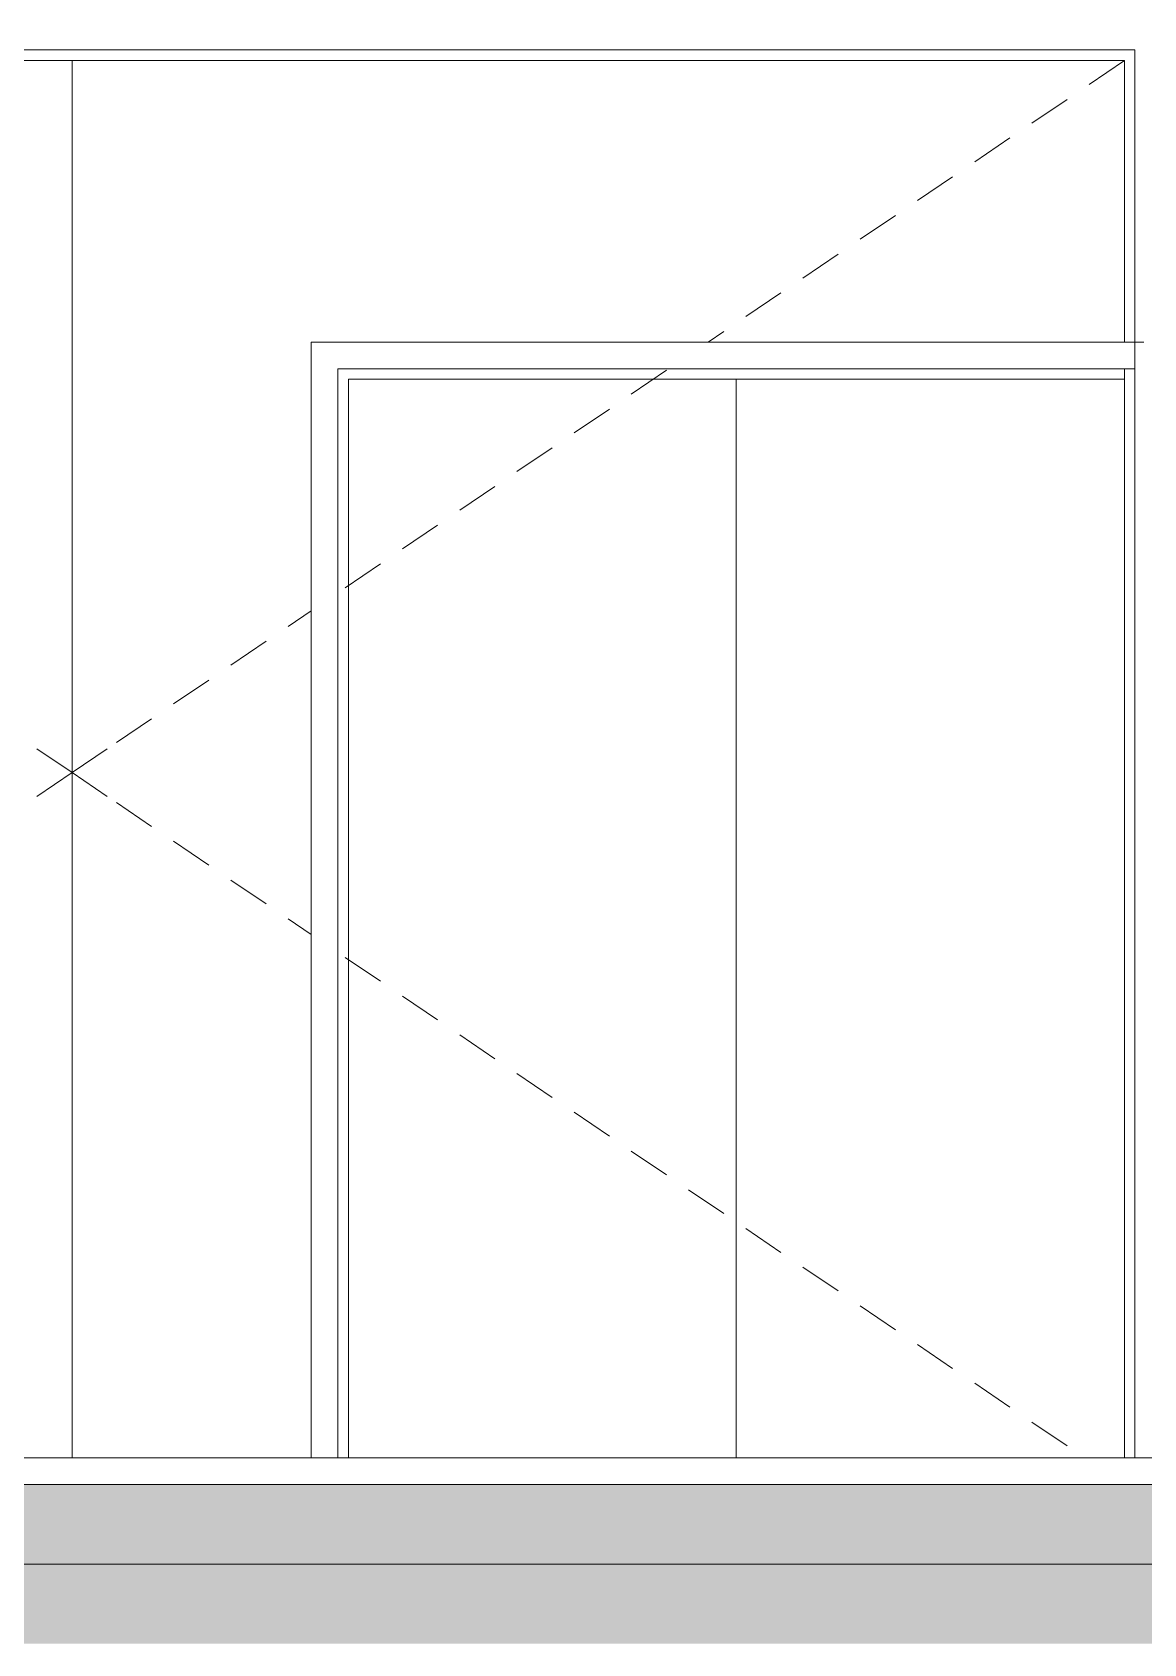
# Model space of a CAD drawing. Header units: millimetres. Extents: x 3554773 to 3850347, y -1853213 to -1653133.
# Drawn here: x 3604350 to 3612809, y -1721591 to -1709325 of the extents above; entities that cross this region are included whole.
import ezdxf

# ---------------------------------------------------------------- set-up
doc = ezdxf.new("R2010")
doc.units = ezdxf.units.MM
doc.header["$MEASUREMENT"] = 0
doc.set_wipeout_variables(frame=1)
doc.linetypes.add('Wipeout_Contour', pattern=[1000, 0, -1000])
doc.layers.add('Shell - Roof_Pen_No__1', color=7, linetype='Continuous', lineweight=13)
doc.layers.add('Structural - Bearing', color=7, linetype='Continuous')
for name, color, linetype, lineweight, true_color in [('Structural - Bearing_Pen_No__3', 7, 'Continuous', 18, 0xff6600), ('Structural - Bearing_Pen_No__87', 7, 'Continuous', 20, 0x6a6a6a), ('Structural - Bearing_Pen_No__89', 7, 'Continuous', 20, 0x71cebe)]:
    doc.layers.add(name, color=color, linetype=linetype, lineweight=lineweight, true_color=true_color)

msp = doc.modelspace()

# ---------------------------------------------------------------- wipeouts: each hides what was drawn before it
at = {"color": 254, "linetype": 'Wipeout_Contour', "lineweight": 0, "ltscale": 16269289.06418794}
msp.add_wipeout([(3612661, -1709589), (3612661, -1711684), (3612741, -1711684), (3612741, -1709589)], dxfattribs=at).dxf.layer = 'Structural - Bearing'
at = {"color": 254, "linetype": 'Wipeout_Contour', "lineweight": 0, "ltscale": 16271559.57755651}
msp.add_wipeout([(3612661, -1711887), (3612661, -1720177), (3612741, -1720177), (3612741, -1711887)], dxfattribs=at).dxf.layer = 'Structural - Bearing'

# ---------------------------------------------------------------- next in the draw order: wipeouts: each hides what was drawn before it
at = {"color": 254, "linetype": 'Wipeout_Contour', "lineweight": 0, "ltscale": 32523252.58501908}
msp.add_wipeout([(3612741, -1709460), (3596564, -1709460), (3596564, -1709589), (3596645, -1709589), (3596645, -1709541), (3612661, -1709541), (3612661, -1709589), (3612741, -1709589)], dxfattribs=at).dxf.layer = 'Structural - Bearing'

# ---------------------------------------------------------------- next in the draw order: wipeouts: each hides what was drawn before it
at = {"color": 254, "linetype": 'Wipeout_Contour', "lineweight": 0, "ltscale": 16269321.14432929}
msp.add_wipeout([(3612741, -1709460), (3612741, -1711684), (3612809, -1711684), (3612809, -1709393)], dxfattribs=at).dxf.layer = 'Structural - Bearing'
at = {"color": 254, "linetype": 'Wipeout_Contour', "lineweight": 0, "ltscale": 16260280.05668381}
msp.add_wipeout([(3596645, -1720177), (3604653, -1720177), (3604653, -1709541), (3596645, -1709541)], dxfattribs=at).dxf.layer = 'Structural - Bearing'

# ---------------------------------------------------------------- next in the draw order: wipeouts: each hides what was drawn before it
at = {"color": 254, "linetype": 'Wipeout_Contour', "lineweight": 0, "ltscale": 24392328.86530427}
msp.add_wipeout([(3596497, -1709393), (3596564, -1709460), (3612741, -1709460), (3612809, -1709393), (3612809, -1709258), (3596497, -1709258)], dxfattribs=at).dxf.layer = 'Structural - Bearing'
at = {"color": 254, "linetype": 'Wipeout_Contour', "lineweight": 0, "ltscale": 24399524.5877742}
msp.add_wipeout([(3604653, -1709541), (3604653, -1720177), (3606473, -1720177), (3606473, -1711684), (3612661, -1711684), (3612661, -1709541)], dxfattribs=at).dxf.layer = 'Structural - Bearing'

# ---------------------------------------------------------------- next in the draw order: linework, layer by layer
at = {"layer": 'Structural - Bearing_Pen_No__3', "linetype": 'Continuous'}
for p, q in [((3612741, -1709460), (3596564, -1709460)), ((3604653, -1709541), (3596645, -1709541)), ((3604653, -1709541), (3612661, -1709541)), ((3612661, -1709541), (3612393, -1709722)), ((3612225, -1709836), (3611957, -1710017)), ((3611790, -1710130), (3611522, -1710312)), ((3611354, -1710425), (3611086, -1710606)), ((3610919, -1710720), (3610651, -1710901)), ((3610483, -1711014), (3610215, -1711196)), ((3610048, -1711309), (3609780, -1711490)), ((3606129, -1713961), (3605861, -1714142)), ((3605694, -1714256), (3605426, -1714437)), ((3605258, -1714550), (3604990, -1714732)), ((3604385, -1714779), (3604653, -1714960)), ((3604921, -1714779), (3604653, -1714960)), ((3604385, -1715142), (3604653, -1714960)), ((3604921, -1715142), (3604653, -1714960)), ((3605258, -1715370), (3604990, -1715189)), ((3605694, -1715665), (3605426, -1715483)), ((3606129, -1715959), (3605861, -1715778))]:
    msp.add_line(p, q, dxfattribs=at)

# ---------------------------------------------------------------- next in the draw order: wipeouts: each hides what was drawn before it
at = {"color": 254, "linetype": 'Wipeout_Contour', "lineweight": 0, "ltscale": 16268844.89805841}
msp.add_wipeout([(3612661, -1711887), (3606675, -1711887), (3606675, -1720177), (3612661, -1720177)], dxfattribs=at).dxf.layer = 'Structural - Bearing'

# ---------------------------------------------------------------- next in the draw order: linework, layer by layer
at = {"layer": 'Structural - Bearing_Pen_No__3', "linetype": 'Continuous'}
for p, q in [((3609708, -1711967), (3606756, -1711967)), ((3609708, -1711967), (3612661, -1711967)), ((3608742, -1712193), (3608474, -1712374)), ((3608306, -1712488), (3608038, -1712669)), ((3607871, -1712782), (3607603, -1712964)), ((3607435, -1713077), (3607168, -1713258)), ((3607435, -1716843), (3607168, -1716662)), ((3607871, -1717138), (3607603, -1716957)), ((3608306, -1717433), (3608038, -1717252)), ((3608742, -1717728), (3608474, -1717546)), ((3609177, -1718022), (3608909, -1717841)), ((3609613, -1718317), (3609345, -1718136)), ((3610048, -1718612), (3609780, -1718430)), ((3610483, -1718906), (3610215, -1718725)), ((3610919, -1719201), (3610651, -1719020)), ((3611354, -1719496), (3611086, -1719314)), ((3611790, -1719790), (3611522, -1719609)), ((3612225, -1720085), (3611957, -1719904))]:
    msp.add_line(p, q, dxfattribs=at)

# ---------------------------------------------------------------- next in the draw order: wipeouts: each hides what was drawn before it
at = {"color": 254, "linetype": 'Wipeout_Contour', "lineweight": 0, "ltscale": 16266145.9155434}
msp.add_wipeout([(3591138, -1720177), (3591138, -1720380), (3618168, -1720380), (3618168, -1720177)], dxfattribs=at).dxf.layer = 'Structural - Bearing'

# ---------------------------------------------------------------- next in the draw order: linework, layer by layer
at = {"layer": 'Structural - Bearing_Pen_No__3', "linetype": 'Continuous'}
for p, q in [((3604653, -1720177), (3604653, -1709541)), ((3606756, -1711967), (3606756, -1720177)), ((3609708, -1720177), (3609708, -1711967)), ((3612661, -1711967), (3612661, -1720177))]:
    msp.add_line(p, q, dxfattribs=at)

# ---------------------------------------------------------------- next in the draw order: wipeouts: each hides what was drawn before it
at = {"color": 254, "linetype": 'Wipeout_Contour', "lineweight": 0, "ltscale": 16266054.6643937}
msp.add_wipeout([(3606473, -1720177), (3606675, -1720177), (3606675, -1711887), (3606473, -1711684)], dxfattribs=at).dxf.layer = 'Structural - Bearing'
at = {"color": 254, "linetype": 'Wipeout_Contour', "lineweight": 0, "ltscale": 16271618.85289183}
msp.add_wipeout([(3612741, -1720177), (3612809, -1720177), (3612809, -1711819), (3612741, -1711887)], dxfattribs=at).dxf.layer = 'Structural - Bearing'
at = {"color": 254, "linetype": 'Wipeout_Contour', "lineweight": 0, "ltscale": 16266316.28418532}
msp.add_wipeout([(3591308, -1720380), (3591308, -1720986), (3617998, -1720986), (3617998, -1720380)], dxfattribs=at).dxf.layer = 'Structural - Bearing'

# ---------------------------------------------------------------- next in the draw order: hatches: boundary and pattern name
at = {"layer": 'Shell - Roof_Pen_No__1', "linetype": 'Continuous'}
msp.add_hatch(color=256, dxfattribs=at).paths.add_polyline_path([(3565191, -1721591), (3565191, -1720380), (3649979, -1720380), (3649979, -1721591)])

# ---------------------------------------------------------------- next in the draw order: linework, layer by layer
at = {"layer": 'Structural - Bearing_Pen_No__3', "linetype": 'Continuous'}
for p, q in [((3607000, -1713372), (3606732, -1713553)), ((3606473, -1713729), (3606297, -1713848)), ((3606473, -1716192), (3606297, -1716073)), ((3607000, -1716549), (3606732, -1716367))]:
    msp.add_line(p, q, dxfattribs=at)
at = {"layer": 'Structural - Bearing_Pen_No__87', "linetype": 'Continuous'}
for p, q in [((3618168, -1720177), (3591138, -1720177)), ((3591138, -1720380), (3618168, -1720380))]:
    msp.add_line(p, q, dxfattribs=at)
at = {"layer": 'Structural - Bearing_Pen_No__89', "linetype": 'Continuous'}
msp.add_line((3591308, -1720986), (3617998, -1720986), dxfattribs=at)

# ---------------------------------------------------------------- next in the draw order: wipeouts: each hides what was drawn before it
at = {"color": 254, "linetype": 'Wipeout_Contour', "lineweight": 0, "ltscale": 20334533.59995985}
msp.add_wipeout([(3612809, -1711684), (3606473, -1711684), (3606675, -1711887), (3612741, -1711887), (3612809, -1711819)], dxfattribs=at).dxf.layer = 'Structural - Bearing'

# ---------------------------------------------------------------- next in the draw order: linework, layer by layer
at = {"layer": 'Structural - Bearing_Pen_No__3', "linetype": 'Continuous'}
for p, q in [((3612661, -1709541), (3612661, -1711684)), ((3612741, -1711887), (3612741, -1709460)), ((3609613, -1711604), (3609493, -1711684)), ((3606473, -1711684), (3606473, -1720177)), ((3612809, -1711684), (3606473, -1711684)), ((3606675, -1720177), (3606675, -1711887)), ((3606675, -1711887), (3612741, -1711887)), ((3609177, -1711898), (3608909, -1712080)), ((3612661, -1711887), (3612661, -1711967)), ((3612741, -1711887), (3612741, -1720177))]:
    msp.add_line(p, q, dxfattribs=at)

doc.saveas('drawing.dxf')
